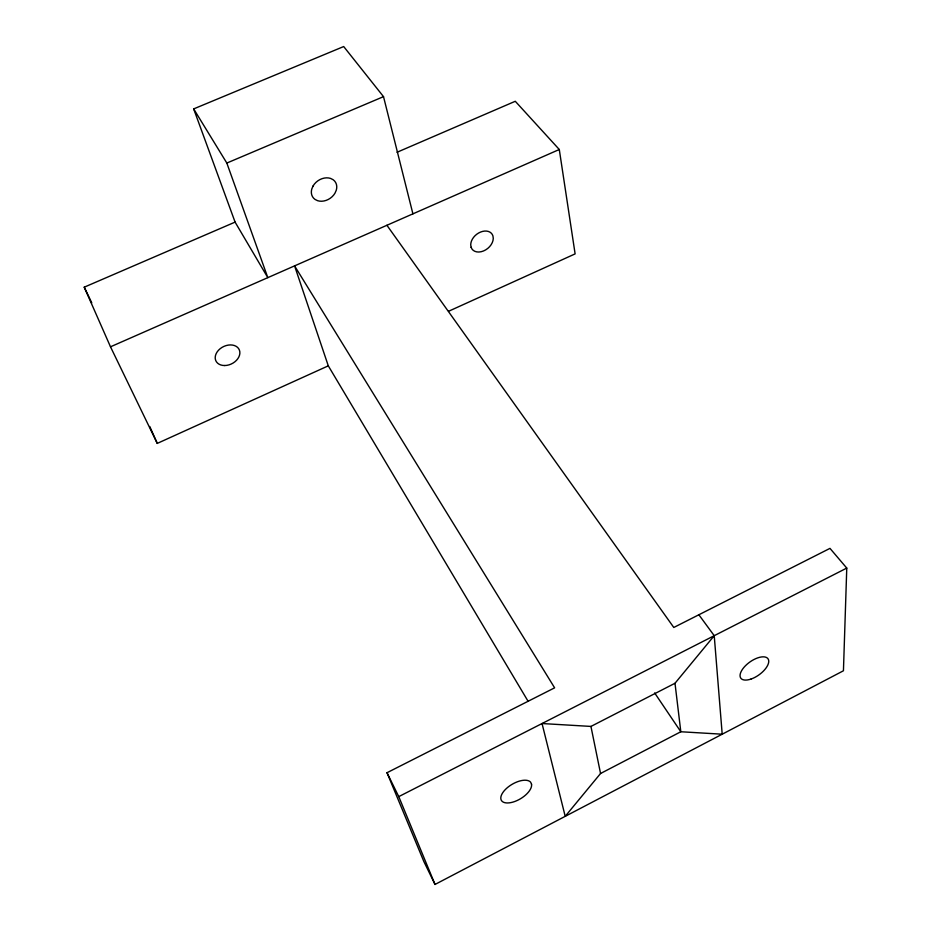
<?xml version="1.0" encoding="UTF-8"?>
<svg xmlns="http://www.w3.org/2000/svg" width="931" height="931" viewBox="0 0 931 931"><rect width="100%" height="100%" fill="white"/><g stroke="black" fill="none" stroke-linecap="round" stroke-linejoin="round"><path stroke-width="1.4" d="M386.912 225.279L673.788 627.471L829.975 548.371L846.768 568.085L843.439 670.774L435.021 884.45L423.873 861.559L387.017 772.718L554.62 687.834L294.58 265.882L328.294 365.836L528.086 701.264M714.228 635.687L722.2 734.198L680.817 731.754L600.553 773.498L565.21 816.336L542.04 723.538L590.941 726.424L674.998 683.261L714.228 635.687L698.867 614.774M435.021 884.45L398.759 796.622L846.768 568.085M412.91 213.851L383.514 96.649L343.69 46.55L193.671 108.904L226.827 163.053L267.814 277.647L235.089 222.113L84.232 287.179L110.498 346.809L157.269 443.4L328.294 365.836M448.544 311.291L575.114 253.884L559.287 149.495L515.274 101.281L397.037 152.265M110.498 346.809L559.287 149.495M226.827 163.053L383.514 96.649M654.656 692.943L680.817 731.754L674.998 683.261M387.017 772.718L398.759 796.622M84.232 287.179L91.773 302.808M149.775 426.491L157.269 443.4M193.671 108.904L235.089 222.113M590.941 726.424L600.553 773.498M313.084 185.979L311.78 189.005A13.581 10.695 -34.6 0 0 315.015 199.409L317.634 200.7A13.581 10.695 -34.6 0 0 334.974 193.183L336.289 190.192A13.581 10.695 -34.6 0 0 333.205 179.764L330.598 178.426A13.581 10.695 -34.6 0 0 313.084 185.979M531.543 784.205L530.635 782.215A17.247 8.356 -30.8 0 0 505.161 789.721A17.247 8.356 -30.8 0 0 511.096 802.557A17.247 8.356 -30.8 0 0 531.543 784.205M471.121 247.32L470.725 244.853A12.51 8.984 -38.6 0 1 480.559 232.063A12.51 8.984 -38.6 0 1 492.918 235.857L493.267 238.324A12.51 8.984 -38.6 0 1 483.445 250.998A12.51 8.984 -38.6 0 1 471.121 247.32M224.662 365.534A12.941 9.531 -26.5 0 0 239.372 350.009A12.941 9.531 -26.5 0 0 218.576 350.161A12.941 9.531 -26.5 0 0 224.662 365.534M750.98 679.071A16.711 7.879 -35.5 0 0 768.18 659.032A16.711 7.879 -35.5 0 0 744.032 667.283A16.711 7.879 -35.5 0 0 750.98 679.071"/></g></svg>
